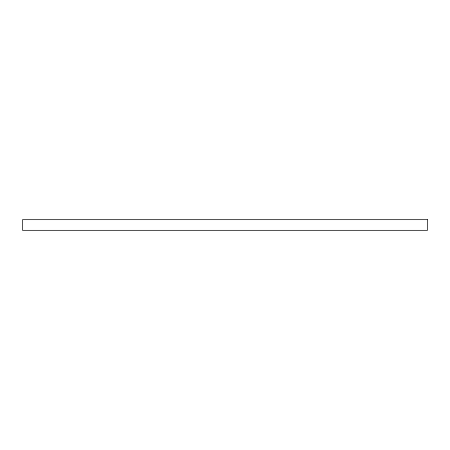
<?xml version="1.0" encoding="UTF-8"?>
<svg xmlns="http://www.w3.org/2000/svg" width="450" height="450" viewBox="0 0 450 450"><rect width="100%" height="100%" fill="white"/><g stroke="black" fill="none" stroke-linecap="round" stroke-linejoin="round"><path stroke-width="0.67" d="M427.5 219.673L22.5 219.673L22.5 230.327L427.5 230.327L427.5 219.673"/></g></svg>
